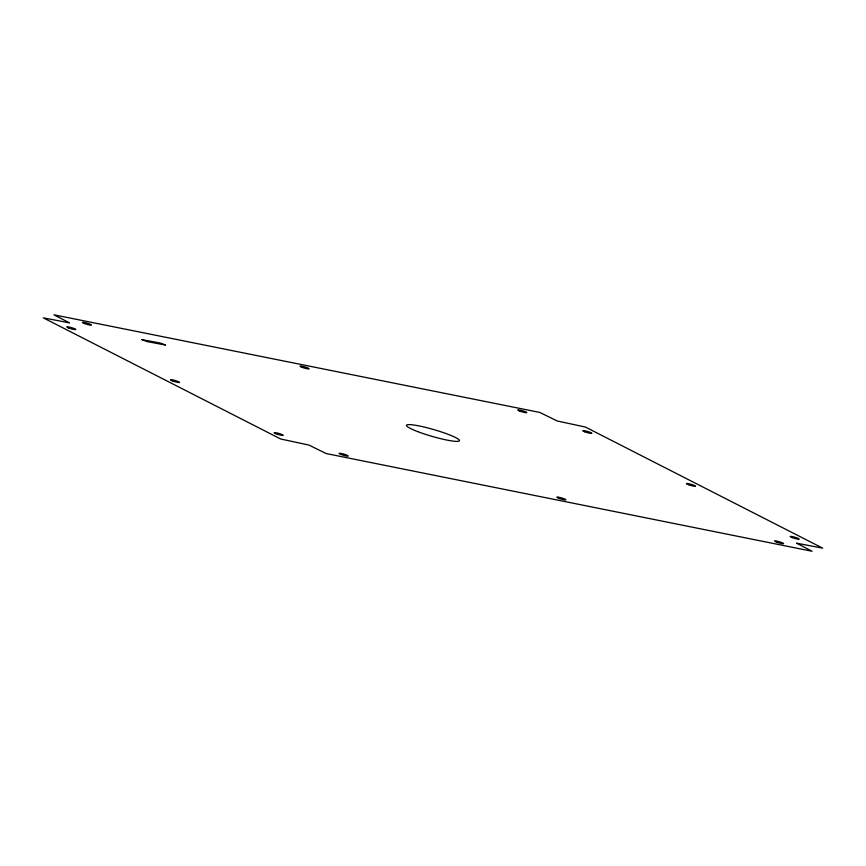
<?xml version="1.0" encoding="UTF-8"?>
<svg xmlns="http://www.w3.org/2000/svg" width="866" height="866" viewBox="0 0 866 866"><rect width="100%" height="100%" fill="white"/><g stroke="black" fill="none" stroke-linecap="round" stroke-linejoin="round"><path stroke-width="1.3" d="M69.258 322.812L43.311 317.854L280.681 438.997L308.891 445.048L326.19 453.557L812.059 551.252L796.72 543.263M796.72 543.209L822.7 548.167L585.394 427.046L557.109 420.952L539.81 412.443L53.93 314.813L69.291 322.758M141.872 339.591L146.906 341.561L165.536 345.047L160.481 343.098L141.872 339.591M417.693 431.604A27.55 3.496 16.2 0 0 459.359 440.859A27.55 3.496 16.2 0 0 421.948 426.537A27.55 3.496 16.2 0 0 417.693 431.604M68.663 327.954A4.72 0.595 16.2 0 0 75.807 329.545A4.72 0.595 16.2 0 0 69.399 327.088A4.72 0.595 16.2 0 0 68.663 327.954M172.366 380.856A4.72 0.595 16.2 0 0 179.511 382.447A4.72 0.595 16.2 0 0 173.103 379.99A4.72 0.595 16.2 0 0 172.366 380.856M276.07 433.758A4.72 0.595 16.2 0 0 283.214 435.338A4.72 0.595 16.2 0 0 276.795 432.892A4.72 0.595 16.2 0 0 276.07 433.758M341.074 454.466A4.72 0.595 16.2 0 0 348.219 456.046A4.72 0.595 16.2 0 0 341.799 453.589A4.72 0.595 16.2 0 0 341.074 454.466M558.765 498.253A4.72 0.595 16.2 0 0 565.909 499.844A4.72 0.595 16.2 0 0 559.501 497.387A4.72 0.595 16.2 0 0 558.765 498.253M776.456 542.051A4.72 0.595 16.2 0 0 783.6 543.631A4.72 0.595 16.2 0 0 777.192 541.185A4.72 0.595 16.2 0 0 776.456 542.051M84.294 323.473A4.72 0.595 16.2 0 0 91.439 325.064A4.72 0.595 16.2 0 0 85.02 322.607A4.72 0.595 16.2 0 0 84.294 323.473M301.985 367.271A4.72 0.595 16.2 0 0 309.13 368.851A4.72 0.595 16.2 0 0 302.71 366.394A4.72 0.595 16.2 0 0 301.985 367.271M519.676 411.058A4.72 0.595 16.2 0 0 526.82 412.649A4.72 0.595 16.2 0 0 520.412 410.192A4.72 0.595 16.2 0 0 519.676 411.058M584.68 431.766A4.72 0.595 16.2 0 0 591.824 433.357A4.72 0.595 16.2 0 0 585.416 430.9A4.72 0.595 16.2 0 0 584.68 431.766M688.383 484.668A4.72 0.595 16.2 0 0 695.528 486.248A4.72 0.595 16.2 0 0 689.109 483.791A4.72 0.595 16.2 0 0 688.383 484.668M792.087 537.559A4.72 0.595 16.2 0 0 799.231 539.15A4.72 0.595 16.2 0 0 792.812 536.693A4.72 0.595 16.2 0 0 792.087 537.559"/></g></svg>
